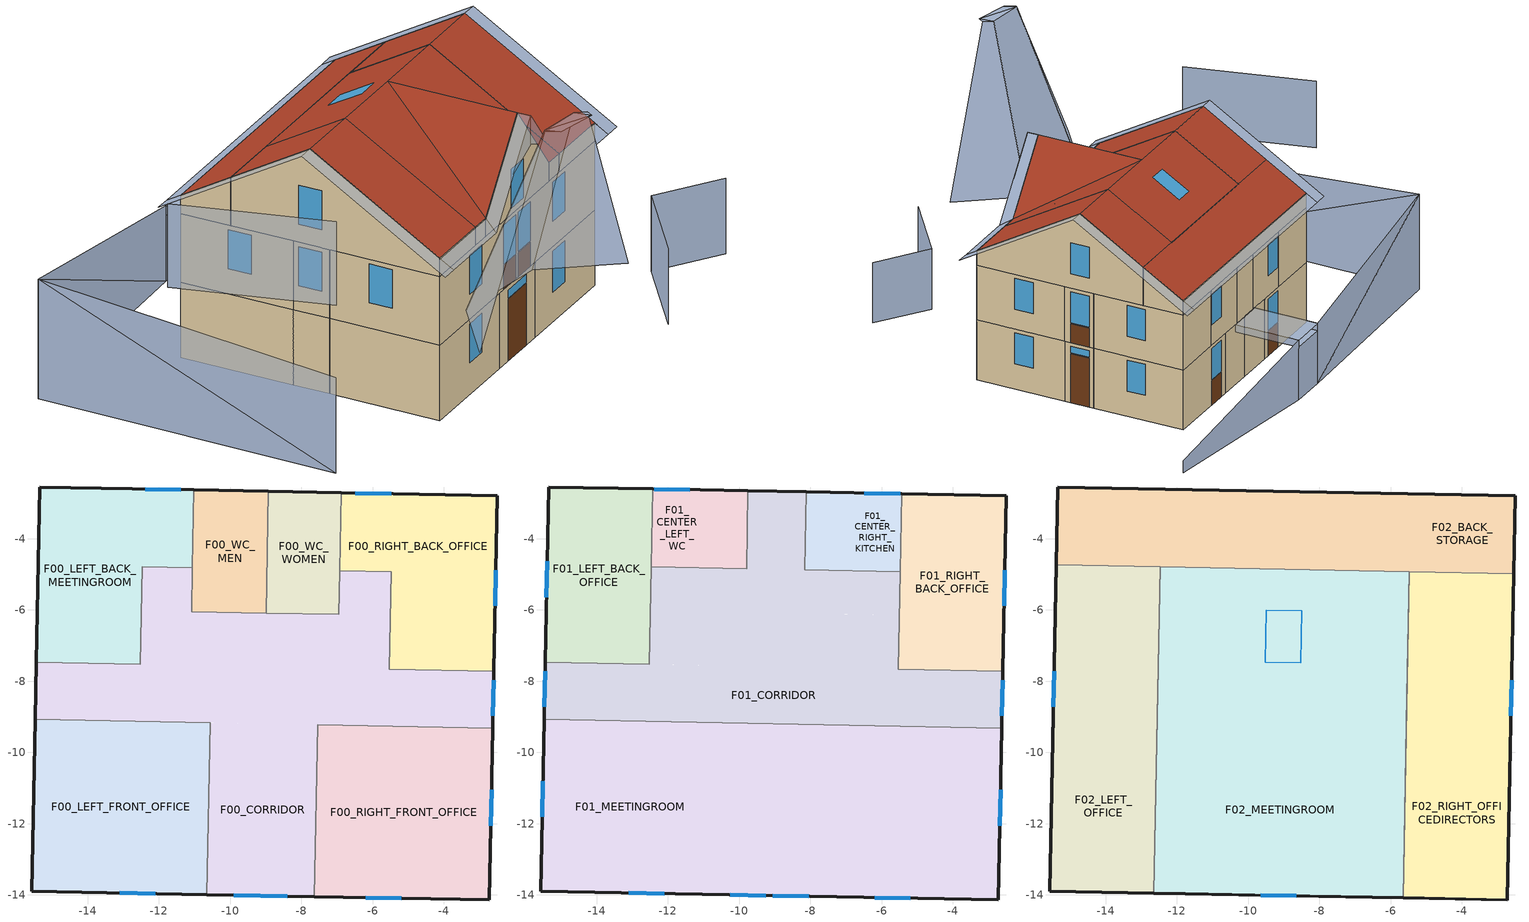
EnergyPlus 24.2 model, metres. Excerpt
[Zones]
F00_LEFT_FRONT_OFFICE
 floor ground (CONST_GROUND_FLOOR): -10.56,-9.16 -10.65,-13.99 -15.57,-13.9 -15.48,-9.07 z0
 wall outside (CONST_EXT_WALL): -15.48,-9.07 -15.57,-13.9 -10.65,-13.99 z0:3.29
 window (CONST_EXT_WINDOW): -13.11,-13.94 -12.11,-13.96 z1.39:3.09
F00_RIGHT_FRONT_OFFICE
 floor ground (CONST_GROUND_FLOOR): -2.63,-9.32 -2.72,-14.14 -7.63,-14.05 -7.54,-9.22 z0
 wall outside (CONST_EXT_WALL): -7.63,-14.05 -2.72,-14.14 -2.63,-9.32 z0:3.29
 window (CONST_EXT_WINDOW): -6.2,-14.08 -5.2,-14.1 z1.3:3.09; -2.68,-12.05 -2.66,-11.05 z1.39:3.09
F00_CORRIDOR
 floor ground (CONST_GROUND_FLOOR): -12.53,-7.53 -12.56,-9.13 -15.48,-9.07 -15.45,-7.47 z0; -11.06,-4.82 -11.14,-9.15 -12.56,-9.13 -12.47,-4.79 z0; -2.6,-7.72 -2.63,-9.32 -5.56,-9.26 -5.53,-7.66 z0; -7.54,-9.22 -7.63,-14.05 -10.65,-13.99 -10.56,-9.16 z0; -6.95,-6.13 -7.01,-9.23 -11.14,-9.15 -11.08,-6.05 z0; -5.47,-4.93 -5.56,-9.26 -7.01,-9.23 -6.93,-4.9 z0
 wall outside (CONST_EXT_WALL): -2.63,-9.32 -2.6,-7.72 / -10.65,-13.99 -7.63,-14.05 / -15.45,-7.47 -15.48,-9.07 z0:3.29
 wall to F00_RIGHT_BACK_OFFICE (CONST_INT_WALL): -2.6,-7.72 -5.53,-7.66 -5.47,-4.93 -6.93,-4.9 z0:3.29
 wall to F00_RIGHT_FRONT_OFFICE (CONST_INT_WALL): -7.63,-14.05 -7.54,-9.22 -2.63,-9.32 z0:3.29
 wall to F00_LEFT_FRONT_OFFICE (CONST_INT_WALL): -15.48,-9.07 -10.56,-9.16 -10.65,-13.99 z0:3.29
 wall to F00_LEFT_BACK_MEETINGROOM (CONST_INT_WALL): -11.06,-4.82 -12.47,-4.79 -12.53,-7.53 -15.45,-7.47 z0:3.29
 wall to F00_WC_MEN (CONST_INT_WALL): -8.99,-6.09 -11.08,-6.05 -11.06,-4.82 z0:3.29
 wall to F00_WC_WOMEN (CONST_INT_WALL): -6.93,-4.9 -6.95,-6.13 -8.99,-6.09 z0:3.29
 window (CONST_EXT_WINDOW): -9.9,-14.01 -8.4,-14.03 / -2.62,-8.97 -2.6,-7.97 z2.74:3.09
 door (CONST_DOOR): -9.9,-14.01 -8.4,-14.03 / -2.62,-8.97 -2.6,-7.97 z0:2.69
F00_RIGHT_BACK_OFFICE
 floor ground (CONST_GROUND_FLOOR): -2.5,-2.8 -2.6,-7.72 -5.53,-7.66 -5.47,-4.93 -6.93,-4.9 -6.89,-2.71 z0
 wall outside (CONST_EXT_WALL): -2.6,-7.72 -2.5,-2.8 -6.89,-2.71 z0:3.29
 window (CONST_EXT_WINDOW): -2.56,-5.89 -2.54,-4.89 / -5.48,-2.74 -6.48,-2.72 z1.39:3.09
 door (CONST_DOOR): -5.48,-2.74 -6.48,-2.72 z0:1.34
F00_LEFT_BACK_MEETINGROOM
 floor ground (CONST_GROUND_FLOOR): -11.02,-2.63 -11.06,-4.82 -12.47,-4.79 -12.53,-7.53 -15.45,-7.47 -15.35,-2.55 z0
 wall outside (CONST_EXT_WALL): -11.02,-2.63 -15.35,-2.55 -15.45,-7.47 z0:3.29
 window (CONST_EXT_WINDOW): -11.38,-2.63 -12.38,-2.61 z1.39:3.09
 door (CONST_DOOR): -11.38,-2.63 -12.38,-2.61 z0:1.34
F00_WC_WOMEN
 floor ground (CONST_GROUND_FLOOR): -6.89,-2.71 -6.95,-6.13 -8.99,-6.09 -8.93,-2.67 z0
 wall outside (CONST_EXT_WALL): -6.89,-2.71 -8.93,-2.67 z0:3.29
 wall to F00_WC_MEN (CONST_INT_WALL): -8.93,-2.67 -8.99,-6.09 z0:3.29
 wall to F00_RIGHT_BACK_OFFICE (CONST_INT_WALL): -6.93,-4.9 -6.89,-2.71 z0:3.29
F00_WC_MEN
 floor ground (CONST_GROUND_FLOOR): -8.93,-2.67 -8.99,-6.09 -11.08,-6.05 -11.02,-2.63 z0
 wall outside (CONST_EXT_WALL): -8.93,-2.67 -11.02,-2.63 z0:3.29
 wall to F00_LEFT_BACK_MEETINGROOM (CONST_INT_WALL): -11.02,-2.63 -11.06,-4.82 z0:3.29
F01_CORRIDOR
 floor to F00_CORRIDOR (CONST_INT_SLAB): -11.06,-4.82 -11.08,-6.05 -12.5,-6.02 -12.47,-4.79 z3.29; -5.5,-6.16 -5.53,-7.66 -12.53,-7.53 -12.5,-6.02 z3.29; -5.47,-4.93 -5.5,-6.16 -6.95,-6.13 -6.93,-4.9 z3.29; -2.6,-7.72 -2.63,-9.32 -15.48,-9.07 -15.45,-7.47 z3.29
 floor to F00_WC_WOMEN (CONST_INT_SLAB): -8.11,-2.69 -8.15,-4.87 -6.93,-4.9 -6.95,-6.13 -8.99,-6.09 -8.93,-2.67 z3.29
 floor to F00_WC_MEN (CONST_INT_SLAB): -8.93,-2.67 -8.99,-6.09 -11.08,-6.05 -11.06,-4.82 -9.79,-4.84 -9.75,-2.66 z3.29
 wall outside (CONST_EXT_WALL): -15.45,-7.47 -15.48,-9.07 / -8.11,-2.69 -9.75,-2.66 / -2.63,-9.32 -2.6,-7.72 z3.29:6.29
 wall to F01_MEETINGROOM (CONST_INT_WALL): -15.48,-9.07 -2.63,-9.32 z3.29:6.29
 wall to F01_LEFT_BACK_OFFICE (CONST_INT_WALL): -12.47,-4.79 -12.53,-7.53 -15.45,-7.47 z3.29:6.29
 wall to F01_CENTER_LEFT_WC (CONST_INT_WALL): -9.75,-2.66 -9.79,-4.84 -12.47,-4.79 z3.29:6.29
 wall to F01_CENTER_RIGHT_KITCHEN (CONST_INT_WALL): -5.47,-4.93 -8.15,-4.87 -8.11,-2.69 z3.29:6.29
 wall to F01_RIGHT_BACK_OFFICE (CONST_INT_WALL): -2.6,-7.72 -5.53,-7.66 -5.47,-4.93 z3.29:6.29
 window (CONST_EXT_WINDOW): -15.45,-7.72 -15.47,-8.72 / -2.62,-8.97 -2.6,-7.97 z4.39:6.09
 door (CONST_DOOR): -2.62,-8.97 -2.6,-7.97 z3.29:4.34
F01_RIGHT_BACK_OFFICE
 floor to F00_RIGHT_BACK_OFFICE (CONST_INT_SLAB): -2.5,-2.8 -2.6,-7.72 -5.53,-7.66 -5.43,-2.74 z3.29
 wall outside (CONST_EXT_WALL): -2.6,-7.72 -2.5,-2.8 -5.43,-2.74 z3.29:6.29
 window (CONST_EXT_WINDOW): -2.56,-5.89 -2.54,-4.89 z4.39:6.09
F01_LEFT_BACK_OFFICE
 floor to F00_LEFT_BACK_MEETINGROOM (CONST_INT_SLAB): -12.43,-2.6 -12.53,-7.53 -15.45,-7.47 -15.35,-2.55 z3.29
 wall outside (CONST_EXT_WALL): -12.43,-2.6 -15.35,-2.55 -15.45,-7.47 z3.29:6.29
 window (CONST_EXT_WINDOW): -15.39,-4.64 -15.41,-5.64 z4.39:6.09
F01_CENTER_RIGHT_KITCHEN
 floor to F00_RIGHT_BACK_OFFICE (CONST_INT_SLAB): -5.43,-2.74 -5.47,-4.93 -6.93,-4.9 -6.89,-2.71 z3.29
 floor to F00_WC_WOMEN (CONST_INT_SLAB): -6.89,-2.71 -6.93,-4.9 -8.15,-4.87 -8.11,-2.69 z3.29
 wall outside (CONST_EXT_WALL): -5.43,-2.74 -8.11,-2.69 z3.29:6.29
 wall to F01_RIGHT_BACK_OFFICE (CONST_INT_WALL): -5.47,-4.93 -5.43,-2.74 z3.29:6.29
 window (CONST_EXT_WINDOW): -5.48,-2.74 -6.48,-2.72 z4.39:6.09
F01_CENTER_LEFT_WC
 floor to F00_LEFT_BACK_MEETINGROOM (CONST_INT_SLAB): -11.02,-2.63 -11.06,-4.82 -12.47,-4.79 -12.43,-2.6 z3.29
 floor to F00_WC_MEN (CONST_INT_SLAB): -9.75,-2.66 -9.79,-4.84 -11.06,-4.82 -11.02,-2.63 z3.29
 wall outside (CONST_EXT_WALL): -9.75,-2.66 -12.43,-2.6 z3.29:6.29
 wall to F01_LEFT_BACK_OFFICE (CONST_INT_WALL): -12.43,-2.6 -12.47,-4.79 z3.29:6.29
 window (CONST_EXT_WINDOW): -11.38,-2.63 -12.38,-2.61 z4.39:6.09
F01_MEETINGROOM
 floor to F00_RIGHT_FRONT_OFFICE (CONST_INT_SLAB): -2.63,-9.32 -2.72,-14.14 -7.63,-14.05 -7.54,-9.22 z3.29
 floor to F00_LEFT_FRONT_OFFICE (CONST_INT_SLAB): -10.56,-9.16 -10.65,-13.99 -15.57,-13.9 -15.48,-9.07 z3.29
 floor to F00_CORRIDOR (CONST_INT_SLAB): -7.54,-9.22 -7.63,-14.05 -10.65,-13.99 -10.56,-9.16 z3.29
 wall outside (CONST_EXT_WALL): -15.48,-9.07 -15.57,-13.9 -2.72,-14.14 -2.63,-9.32 z3.29:6.29
 window (CONST_EXT_WINDOW): -13.11,-13.94 -12.11,-13.96 z4.38:6.08; -6.2,-14.08 -5.2,-14.1 / -15.51,-10.81 -15.53,-11.81 / -2.68,-12.05 -2.66,-11.05 z4.39:6.09; -10.25,-14 -9.25,-14.02 / -9.05,-14.02 -8.05,-14.04 z4.38:6.09
 door (CONST_DOOR): -9.05,-14.02 -8.05,-14.04 / -10.25,-14 -9.25,-14.02 z3.29:4.33
F02_RIGHT_OFFICEDIRECTORS
 floor to F01_RIGHT_BACK_OFFICE (CONST_INT_SLAB): -2.54,-4.98 -2.6,-7.72 -5.53,-7.66 -5.47,-4.93 z6.29
 floor to F01_MEETINGROOM (CONST_INT_SLAB): -2.63,-9.32 -2.72,-14.14 -5.65,-14.09 -5.56,-9.26 z6.29
 floor to F01_CORRIDOR (CONST_INT_SLAB): -2.6,-7.72 -2.63,-9.32 -5.56,-9.26 -5.53,-7.66 z6.29
 wall outside (CONST_EXT_WALL): -5.65,-14.09 -2.72,-14.14 z6.29:7.09; -2.72,-14.14,7.09 -2.72,-14.14,6.29 -2.54,-4.98,6.29 -2.54,-4.98,8.4 -2.61,-8.47,10.49
 wall to F02_BACK_STORAGE (CONST_INT_WALL): -5.47,-4.93 -2.54,-4.98 z6.29:8.4
 wall to F02_MEETINGROOM (CONST_INT_WALL): -5.47,-4.93,8.4 -5.47,-4.93,6.29 -5.65,-14.09,6.29 -5.65,-14.09,7.09 -5.54,-8.41,10.49
 window (CONST_EXT_WINDOW): -2.62,-8.97 -2.6,-7.97 z7.09:8.79
 roof outside (CONST_ROOF): -5.54,-8.41,10.49 -5.65,-14.09,7.09 -2.72,-14.14,7.09 -2.61,-8.47,10.49; -2.61,-8.47,10.49 -2.54,-4.98,8.4 -5.47,-4.93,8.4 -5.54,-8.41,10.49
F02_MEETINGROOM
 floor to F01_MEETINGROOM (CONST_INT_SLAB): -5.56,-9.26 -5.65,-14.09 -12.65,-13.95 -12.56,-9.13 z6.29
 floor to F01_CORRIDOR (CONST_INT_SLAB): -5.47,-4.93 -5.56,-9.26 -12.56,-9.13 -12.47,-4.79 z6.29
 wall outside (CONST_EXT_WALL): -6.52,-14.07 -5.65,-14.09 / -12.65,-13.95 -11.77,-13.97 z6.29:7.09; -9.15,-14.02,10.49 -11.77,-13.97,7.09 -11.77,-13.97,6.29 -6.52,-14.07,6.29 -6.52,-14.07,7.09
 wall to F02_BACK_STORAGE (CONST_INT_WALL): -5.47,-4.93 -12.47,-4.79 z6.29:8.4
 window (CONST_EXT_WINDOW): -9.65,-14.01 -8.65,-14.03 z6.54:8.24
 roof outside (CONST_ROOF): -5.54,-8.41,10.49 -5.47,-4.93,8.4 -12.47,-4.79,8.4 -12.54,-8.28,10.49; -12.54,-8.28,10.49 -12.65,-13.95,7.09 -11.77,-13.97,7.09 -9.04,-8.35,10.49; -9.04,-8.35,10.49 -6.52,-14.07,7.09 -5.65,-14.09,7.09 -5.54,-8.41,10.49; -9.15,-14.02,10.49 -6.52,-14.07,7.09 -9.04,-8.35,10.49; -9.04,-8.35,10.49 -11.77,-13.97,7.09 -9.15,-14.02,10.49
 skylight (CONST_EXT_WINDOW): -8.52,-7.48,9.97 -8.49,-6.02,9.09 -9.49,-6,9.09 -9.52,-7.46,9.97
F02_LEFT_OFFICE
 floor to F01_MEETINGROOM (CONST_INT_SLAB): -12.56,-9.13 -12.65,-13.95 -15.57,-13.9 -15.48,-9.07 z6.29
 floor to F01_LEFT_BACK_OFFICE (CONST_INT_SLAB): -12.47,-4.79 -12.53,-7.53 -15.45,-7.47 -15.39,-4.73 z6.29
 floor to F01_CORRIDOR (CONST_INT_SLAB): -12.53,-7.53 -12.56,-9.13 -15.48,-9.07 -15.45,-7.47 z6.29
 wall outside (CONST_EXT_WALL): -15.57,-13.9 -12.65,-13.95 z6.29:7.09; -15.39,-4.73,8.4 -15.39,-4.73,6.29 -15.57,-13.9,6.29 -15.57,-13.9,7.09 -15.46,-8.22,10.49
 wall to F02_BACK_STORAGE (CONST_INT_WALL): -15.39,-4.73 -12.47,-4.79 z6.29:8.4
 wall to F02_MEETINGROOM (CONST_INT_WALL): -12.65,-13.95,7.09 -12.65,-13.95,6.29 -12.47,-4.79,6.29 -12.47,-4.79,8.4 -12.54,-8.28,10.49
 window (CONST_EXT_WINDOW): -15.45,-7.72 -15.47,-8.72 z7.09:8.79
 roof outside (CONST_ROOF): -12.54,-8.28,10.49 -12.47,-4.79,8.4 -15.39,-4.73,8.4 -15.46,-8.22,10.49; -15.46,-8.22,10.49 -15.57,-13.9,7.09 -12.65,-13.95,7.09 -12.54,-8.28,10.49
F02_BACK_STORAGE
 floor to F01_CENTER_LEFT_WC (CONST_INT_SLAB): -9.75,-2.66 -9.79,-4.84 -12.47,-4.79 -12.43,-2.6 z6.29
 floor to F01_RIGHT_BACK_OFFICE (CONST_INT_SLAB): -2.5,-2.8 -2.54,-4.98 -5.47,-4.93 -5.43,-2.74 z6.29
 floor to F01_LEFT_BACK_OFFICE (CONST_INT_SLAB): -12.43,-2.6 -12.47,-4.79 -15.39,-4.73 -15.35,-2.55 z6.29
 floor to F01_CORRIDOR (CONST_INT_SLAB): -8.11,-2.69 -8.15,-4.87 -9.79,-4.84 -9.75,-2.66 z6.29
 floor to F01_CENTER_RIGHT_KITCHEN (CONST_INT_SLAB): -5.43,-2.74 -5.47,-4.93 -8.15,-4.87 -8.11,-2.69 z6.29
 wall outside (CONST_EXT_WALL): -2.5,-2.8 -15.35,-2.55 z6.29:7.09; -15.35,-2.55,7.09 -15.35,-2.55,6.29 -15.39,-4.73,6.29 -15.39,-4.73,8.4; -2.54,-4.98,8.4 -2.54,-4.98,6.29 -2.5,-2.8,6.29 -2.5,-2.8,7.09
 roof outside (CONST_ROOF): -2.54,-4.98,8.4 -2.5,-2.8,7.09 -15.35,-2.55,7.09 -15.39,-4.73,8.4
shading: -7.93,-2.69 -7.86,0.81 / -9.86,0.85 -9.93,-2.65 z2.89:3.29; -9.86,0.85 -7.86,0.81 z0:2.89; -1.96,-19.45 -4.55,-17.52 / -4.55,-17.52 -8.24,-20.1 z2.25:5.55; -19.61,-11.43 -21.16,-4.92 z6.33:9.97; -6.49,-8.4,10.49 -6.55,-11.83,8.43 -3.55,-11.88,8.43 -3.49,-8.45,10.49; -7.86,0.81 -7.93,-2.69 -9.93,-2.65 -9.86,0.85 z2.89; -9.86,0.85 -9.93,-2.65 -7.93,-2.69 -7.86,0.81 z3.29; -20.92,0.82,5.22 -20.92,0.82,0 -9.86,0.85,0; -20.92,0.82,5.22 -9.86,0.85,0 -9.86,0.85,3.29; -7.86,0.81,3.29 -7.86,0.81,0 1.55,-0.75,0 1.55,-0.75,0.66; -21.3,-12.27,0 -20.92,0.82,0 -20.92,0.82,5.22; -21.3,-12.27,4.15 -21.3,-12.27,0 -20.92,0.82,5.22; -15.41,-18.37 -15.17,-18.94 -15.37,-18.34 z13.61; -13.22,-19.11,13.61 -9.68,-19.11,5.36 -11.84,-16.02,5.36 -13.53,-18.66,13.61; -15.37,-18.34,13.61 -16.05,-15.28,5.36 -18.97,-17.32,5.36 -15.41,-18.37,13.61; -13.53,-18.66,13.61 -11.84,-16.02,5.36 -16.05,-15.28,5.36 -15.37,-18.34,13.61; -6.52,-14.07,7.09 -6.25,-14.68,6.73 -2.73,-14.74,6.73 -2.72,-14.14,7.09; -9.16,-14.62,10.49 -6.25,-14.68,6.73 -6.52,-14.07,7.09 -9.14,-14.02,10.49; -9.14,-14.02,10.49 -11.77,-13.97,7.09 -12.06,-14.56,6.73 -9.16,-14.62,10.49; -15.57,-13.9,7.09 -15.58,-14.5,6.73 -12.06,-14.56,6.73 -11.77,-13.97,7.09; -16.16,-8.21,10.49 -16.28,-14.48,6.73 -15.58,-14.5,6.73 -15.46,-8.22,10.49; -2.5,-2.8,7.09 -2.49,-2.2,6.73 -15.34,-1.95,6.73 -15.35,-2.55,7.09; -15.46,-8.22,10.49 -15.34,-1.95,6.73 -16.04,-1.94,6.73 -16.16,-8.21,10.49; -1.91,-8.48,10.49 -1.79,-2.21,6.73 -2.49,-2.2,6.73 -2.61,-8.47,10.49; -2.61,-8.47,10.49 -2.73,-14.74,6.73 -2.03,-14.76,6.73 -1.91,-8.48,10.49; -15.37,-18.34 -13.42,-19.4 -13.53,-18.66 z13.61; -13.53,-18.66 -13.42,-19.4 -13.22,-19.11 z13.61; -15.37,-18.34 -15.17,-18.94 -13.42,-19.4 z13.61; -9.16,-14.62,10.49 -10.61,-14.59,8.61 -9.16,-14.62,9.25; -9.16,-14.62,10.49 -9.16,-14.62,9.25 -7.71,-14.65,8.61
[Building]
CCA: North Axis {deg}=35; Terrain=City; Loads Convergence Tolerance Value {W}=0.04; Temperature Convergence Tolerance Value {deltaC}=0.4; Solar Distribution=FullExterior; Maximum Number of Warmup Days=25; Minimum Number of Warmup Days=6
[Site:Location]
Coimbra: Latitude {deg}=40.1575; Longitude {deg}=-8.4686; Time Zone {hr}=0; Elevation {m}=171.8
[SizingPeriod:DesignDay] Day of Month=21; Dry-Bulb Temperature Range Modifier Type=DefaultMultipliers; Humidity Condition Type=WetBulb; Barometric Pressure {Pa}=99278; Rain Indicator=No; Snow Indicator=No; Daylight Saving Time Indicator=No
Name | Month | Day Type | Maximum Dry-Bulb Temperature {C} | Daily Dry-Bulb Temperature Range {deltaC} | Wetbulb or DewPoint at Maximum Dry-Bulb {C} | Wind Speed {m/s} | Wind Direction {deg} | Solar Model Indicator | Sky Clearness | Daily Wet-Bulb Temperature Range {deltaC} | ASHRAE Clear Sky Optical Depth for Beam Irradiance (taub) | ASHRAE Clear Sky Optical Depth for Diffuse Irradiance (taud)
Coimbra.AP Ann Htg 99.6% Condns DB | 1 | WinterDesignDay | 2.5 | 0 | 2.5 | 1.8 | 70 | ASHRAEClearSky | 0
Coimbra.AP Ann Clg .4% Condns DB=>MWB | 8 | SummerDesignDay | 33.8 | 16.3 | 20.4 | 3.2 | 320 | ASHRAETau2017 |  | 6.3 | 0.384 | 2.379
[SizingPeriod:WeatherFileDays]
SizingPeriod: Begin Month=1; Begin Day of Month=1; End Month=12; End Day of Month=31; Day of Week for Start Day=Sunday; Use Weather File Daylight Saving Period=Yes; Use Weather File Rain and Snow Indicators=Yes
[Site:GroundTemperature:BuildingSurface]
15, 15, 15, 16, 17, 17, 18, 18, 18, 17, 16, 15
[Site:WaterMainsTemperature]
Calculation Method=Correlation; Annual Average Outdoor Air Temperature {C}=15; Maximum Difference In Monthly Average Outdoor Air Temperatures {deltaC}=10
[Material] Thermal Absorptance=0.9
Name | Roughness | Thickness {m} | Conductivity {W/m-K} | Density {kg/m3} | Specific Heat {J/kg-K} | Solar Absorptance | Visible Absorptance
stucco | MediumSmooth | 0.025 | 0.57 | 1300 | 840 | 0.2 | 0.2
air_gap_30mm | VerySmooth | 0.03 | 0.166 | 1.29 | 1000 | 0.7 | 0.7
ceramic_roof_tile | MediumRough | 0.03 | 0.41 | 1100 | 950 | 0.7 | 0.7
lightweight_concrete | Rough | 0.2 | 0.85 | 1500 | 880 | 0.65 | 0.65
base_plaster | Rough | 0.02 | 1.3 | 1900 | 880 | 0.3 | 0.2
wood_rods | MediumRough | 0.04 | 0.23 | 750 | 1758 | 0.7 | 0.7
wood_pilar | MediumRough | 0.2 | 0.23 | 750 | 1758 | 0.7 | 0.7
stone | VeryRough | 0.7 | 2.3 | 2400 | 810 | 0.7 | 0.7
wood_board | MediumRough | 0.03 | 0.23 | 750 | 1758 | 0.7 | 0.7
inside_wood | MediumRough | 0.05 | 0.13 | 350 | 1758 | 0.7 | 0.7
wood_door | MediumRough | 0.05 | 0.23 | 750 | 1758 | 0.7 | 0.7
[Material:AirGap]
ceiling_air_space_resistance: Thermal Resistance {m2-K/W}=0.18
[WindowMaterial:SimpleGlazingSystem]
single_pane_window: U-Factor {W/m2-K}=5.1; Solar Heat Gain Coefficient=0.85
[WindowMaterial:Blind]
WOOD_SHUTER: Slat Orientation=HORIZONTAL; Slat Width {m}=0.05; Slat Separation {m}=0.05; Slat Thickness {m}=0.04; Slat Angle {deg}=0; Slat Conductivity {W/m-K}=0.23; Slat Beam Solar Transmittance=0; Front Side Slat Beam Solar Reflectance=0.8; Back Side Slat Beam Solar Reflectance=0.8; Slat Diffuse Solar Transmittance=0; Front Side Slat Diffuse Solar Reflectance=0.8; Back Side Slat Diffuse Solar Reflectance=0.8; Slat Beam Visible Transmittance=0; Front Side Slat Beam Visible Reflectance=0.7; Back Side Slat Beam Visible Reflectance=0.7; Slat Diffuse Visible Transmittance=0; Front Side Slat Diffuse Visible Reflectance=0.7; Back Side Slat Diffuse Visible Reflectance=0.7; Slat Infrared Hemispherical Transmittance=0; Front Side Slat Infrared Hemispherical Emissivity=0.9; Back Side Slat Infrared Hemispherical Emissivity=0.9; Blind to Glass Distance {m}=0.05; Blind Top Opening Multiplier=0; Blind Bottom Opening Multiplier=0; Blind Left Side Opening Multiplier=0; Blind Right Side Opening Multiplier=0
[Construction]
CONST_EXT_WALL: base_plaster, stone, base_plaster
CONST_INT_WALL: stucco, wood_rods, inside_wood, wood_rods, stucco
CONST_INT_SLAB: wood_board, air_gap_30mm, wood_pilar, stucco
CONST_EXT_WINDOW: single_pane_window
CONST_ROOF: ceramic_roof_tile, ceiling_air_space_resistance, wood_rods, wood_board
CONST_GROUND_FLOOR: lightweight_concrete, wood_board
CONST_DOOR: wood_door
[Zone] Multiplier=1
Name | Volume {m3}
F01_CORRIDOR; F01_RIGHT_BACK_OFFICE; F01_LEFT_BACK_OFFICE; F01_CENTER_RIGHT_KITCHEN; F01_CENTER_LEFT_WC; F01_MEETINGROOM; F00_LEFT_FRONT_OFFICE; F00_RIGHT_FRONT_OFFICE; F00_CORRIDOR; F00_RIGHT_BACK_OFFICE; F00_LEFT_BACK_MEETINGROOM; F00_WC_WOMEN; F00_WC_MEN; F02_RIGHT_OFFICEDIRECTORS; F02_MEETINGROOM; F02_LEFT_OFFICE
F02_BACK_STORAGE | 40.9
[WindowShadingControl] Shading Type=InteriorBlind; Shading Control Type=OnIfScheduleAllows; Schedule=SCH_WINDOW_SHUTTERS; Shading Control Is Scheduled=Yes; Glare Control Is Active=No; Shading Device Material=WOOD_SHUTER; Type of Slat Angle Control for Blinds=FixedSlatAngle; Multiple Surface Control Type=Sequential
SHUTTER_CONTROL_F00_RIGHT_FRONT_OFFICE: Zone=F00_RIGHT_FRONT_OFFICE; Fenestration Surface 1=78C063; Fenestration Surface 2=81E547
SHUTTER_CONTROL_F00_LEFT_FRONT_OFFICE: Zone=F00_LEFT_FRONT_OFFICE; Fenestration Surface 1=738ADC
SHUTTER_CONTROL_F00_LEFT_BACK_OFFICE: Zone=F00_LEFT_BACK_MEETINGROOM; Fenestration Surface 1=D66F23
SHUTTER_CONTROL_F00_RIGHT_BACK_OFFICE: Zone=F00_RIGHT_BACK_OFFICE; Fenestration Surface 1=AAF06E; Fenestration Surface 2=A0B8B7
SHUTTER_CONTROL_F01_LEFT_BACK_OFFICE: Zone=F01_LEFT_BACK_OFFICE; Fenestration Surface 1=9592AA
SHUTTER_CONTROL_F01_CENTER_LEFT_BACK_OFFICE: Zone=F01_CENTER_LEFT_WC; Fenestration Surface 1=8E3888
SHUTTER_CONTROL_F01_CENTER_RIGHT_BACK_OFFICE: Zone=F01_CENTER_RIGHT_KITCHEN; Fenestration Surface 1=6E10B8
SHUTTER_CONTROL_F01_RIGHT_BACK_OFFICE: Zone=F01_RIGHT_BACK_OFFICE; Fenestration Surface 1=675FF3
SHUTTER_CONTROL_F01_CORRIDOR: Zone=F01_CORRIDOR; Fenestration Surface 1=841874; Fenestration Surface 2=F584AC
SHUTTER_CONTROL_F01_MEETINGROOM: Zone=F01_MEETINGROOM; Fenestration Surface 1=1C973A; Fenestration Surface 2=C44136; Fenestration Surface 3=278655; Fenestration Surface 4=9F4A63; Fenestration Surface 5=297584; Fenestration Surface 6=F74E5F
SHUTTER_CONTROL_F02_RIGHT_STORAGE: Zone=F02_RIGHT_OFFICEDIRECTORS; Fenestration Surface 1=42F136
SHUTTER_CONTROL_F02_LEFT_STORAGE: Zone=F02_LEFT_OFFICE; Fenestration Surface 1=465243
SHUTTER_CONTROL_F02_MEETINGROOM: Zone=F02_MEETINGROOM; Fenestration Surface 1=C2A520
[People] Number of People Calculation Method=People; Fraction Radiant=0.3; Sensible Heat Fraction=autocalculate; Activity Level Schedule=SCH_OFFICE_PEOPLE_ACTIVITY; Carbon Dioxide Generation Rate {m3/s-W}=3.82e-08; Enable ASHRAE 55 Comfort Warnings=No; Mean Radiant Temperature Calculation Type=EnclosureAveraged; Cold Stress Temperature Threshold {C}=15.56; Heat Stress Temperature Threshold {C}=30
Name | Zone or ZoneList or Space or SpaceList | Number of People Schedule | Number of People
PEOPLE_F00_RIGHT_BACK_OFFICE | F00_RIGHT_BACK_OFFICE | SCH_OFFICE_PEOPLE_LIGHTS | 2
PEOPLE_F00_LEFT_FRONT_OFFICE | F00_LEFT_FRONT_OFFICE | SCH_OFFICE_PEOPLE_LIGHTS | 4
PEOPLE_F00_RIGHT_FRONT_OFFICE | F00_RIGHT_FRONT_OFFICE | SCH_OFFICE_PEOPLE_LIGHTS | 4
PEOPLE_F01_LEFT_BACK_OFFICE | F01_LEFT_BACK_OFFICE | SCH_OFFICE_PEOPLE_LIGHTS | 1
PEOPLE_F01_RIGHT_BACK_OFFICE | F01_RIGHT_BACK_OFFICE | SCH_OFFICE_PEOPLE_LIGHTS | 1
PEOPLE_F00_LEFT_BACK_MEETINGROOM | F00_LEFT_BACK_MEETINGROOM | SCH_OFFICE_PEOPLE_LIGHTS | 1
PEOPLE_F01_MEETINGROOM | F01_MEETINGROOM | SCH_F01MEETINGROOM_PEOPLE | 20
PEOPLE_F02_MEETINGROOM | F02_MEETINGROOM | SCH_MEETINGROOM_HVAC_PEOPLE_LIGHTS_EQUIPMENT | 6
[Lights] Design Level Calculation Method=Watts/Area; Watts per Floor Area {W/m2}=4; Fraction Replaceable=1; Return Air Fraction Calculated from Plenum Temperature=No
Name | Zone or ZoneList or Space or SpaceList | Schedule
LIGHTS_F00_RIGHT_BACK_OFFICE | F00_RIGHT_BACK_OFFICE | SCH_OFFICE_PEOPLE_LIGHTS
LIGHTS_F00_LEFT_FRONT_OFFICE | F00_LEFT_FRONT_OFFICE | SCH_OFFICE_PEOPLE_LIGHTS
LIGHTS_F00_RIGHT_FRONT_OFFICE | F00_RIGHT_FRONT_OFFICE | SCH_OFFICE_PEOPLE_LIGHTS
LIGHTS_F01_LEFT_BACK_OFFICE | F01_LEFT_BACK_OFFICE | SCH_OFFICE_PEOPLE_LIGHTS
LIGHTS_F01_RIGHT_BACK_OFFICE | F01_RIGHT_BACK_OFFICE | SCH_OFFICE_PEOPLE_LIGHTS
LIGHTS_F00_LEFT_BACK_MEETINGROOM | F00_LEFT_BACK_MEETINGROOM | SCH_OFFICE_PEOPLE_LIGHTS
LIGHTS_F01_MEETINGROOM | F01_MEETINGROOM | SCH_F01MEETINGROOM_PEOPLE
LIGHTS_F02_MEETINGROOM | F02_MEETINGROOM | SCH_MEETINGROOM_HVAC_PEOPLE_LIGHTS_EQUIPMENT
[ElectricEquipment] Design Level Calculation Method=Watts/Person; Fraction Radiant=0.5
Name | Zone or ZoneList or Space or SpaceList | Schedule | Watts per Person {W/person}
EQUIP_F00_RIGHT_BACK_OFFICE | F00_RIGHT_BACK_OFFICE | SCH_OFFICE_AND_HVAC_AND_EQUIPMENT | 220
EQUIP_F00_LEFT_FRONT_OFFICE | F00_LEFT_FRONT_OFFICE | SCH_OFFICE_AND_HVAC_AND_EQUIPMENT | 220
EQUIP_F00_RIGHT_FRONT_OFFICE | F00_RIGHT_FRONT_OFFICE | SCH_OFFICE_AND_HVAC_AND_EQUIPMENT | 220
EQUIP_F01_LEFT_BACK_OFFICE | F01_LEFT_BACK_OFFICE | SCH_OFFICE_AND_HVAC_AND_EQUIPMENT | 220
EQUIP_F01_RIGHT_BACK_OFFICE | F01_RIGHT_BACK_OFFICE | SCH_OFFICE_AND_HVAC_AND_EQUIPMENT | 220
EQUIP_F00_LEFT_BACK_MEETINGROOM | F00_LEFT_BACK_MEETINGROOM | SCH_OFFICE_AND_HVAC_AND_EQUIPMENT | 220
EQUIP_F01_MEETINGROOM | F01_MEETINGROOM | SCH_F01MEETINGROOM_PEOPLE | 30
EQUIP_F02_MEETINGROOM | F02_MEETINGROOM | SCH_MEETINGROOM_HVAC_PEOPLE_LIGHTS_EQUIPMENT | 30
[DesignSpecification:OutdoorAir] Outdoor Air Method=Flow/Zone; Outdoor Air Flow per Person {m3/s-person}=0; Outdoor Air Flow per Zone Floor Area {m3/s-m2}=0; Outdoor Air Flow per Zone {m3/s}=0
SZ DSOA F00_RIGHT_FRONT_OFFICE; SZ DSOA F00_LEFT_FRONT_OFFICE; SZ DSOA F00_LEFT_BACK_MEETINGROOM; SZ DSOA F00_RIGHT_BACK_OFFICE; SZ DSOA F01_LEFT_BACK_OFFICE; SZ DSOA F01_RIGHT_BACK_OFFICE; SZ DSOA F01_MEETINGROOM; SZ DSOA F02_MEETINGROOM; SZ DSOA F02_LEFT_OFFICE; SZ DSOA F02_RIGHT_OFFICEDIRECTORS
[DesignSpecification:ZoneAirDistribution] Zone Air Distribution Effectiveness in Cooling Mode=1; Zone Air Distribution Effectiveness in Heating Mode=1
SZ DSZAD F00_RIGHT_FRONT_OFFICE; SZ DSZAD F00_LEFT_FRONT_OFFICE; SZ DSZAD F00_LEFT_BACK_MEETINGROOM; SZ DSZAD F00_RIGHT_BACK_OFFICE; SZ DSZAD F01_LEFT_BACK_OFFICE; SZ DSZAD F01_RIGHT_BACK_OFFICE; SZ DSZAD F01_MEETINGROOM; SZ DSZAD F02_MEETINGROOM; SZ DSZAD F02_LEFT_OFFICE; SZ DSZAD F02_RIGHT_OFFICEDIRECTORS
[Sizing:Zone] Zone Cooling Design Supply Air Temperature Input Method=SupplyAirTemperature; Zone Cooling Design Supply Air Temperature {C}=14; Zone Cooling Design Supply Air Temperature Difference {deltaC}=11.11; Zone Heating Design Supply Air Temperature Input Method=SupplyAirTemperature; Zone Heating Design Supply Air Temperature {C}=50; Zone Heating Design Supply Air Temperature Difference {deltaC}=30; Zone Cooling Design Supply Air Humidity Ratio {kgWater/kgDryAir}=0.008; Zone Heating Design Supply Air Humidity Ratio {kgWater/kgDryAir}=0.008; Cooling Design Air Flow Method=DesignDay; Cooling Minimum Air Flow Fraction=0; Heating Design Air Flow Method=DesignDay; Heating Maximum Air Flow Fraction=0
Name | Design Specification Outdoor Air Object | Cooling Design Air Flow Rate {m3/s} | Heating Design Air Flow Rate {m3/s} | Design Specification Zone Air Distribution Object
F00_RIGHT_FRONT_OFFICE | SZ DSOA F00_RIGHT_FRONT_OFFICE | 0.08 | 0.08 | SZ DSZAD F00_RIGHT_FRONT_OFFICE
F00_LEFT_FRONT_OFFICE | SZ DSOA F00_LEFT_FRONT_OFFICE | 0.08 | 0.08 | SZ DSZAD F00_LEFT_FRONT_OFFICE
F00_LEFT_BACK_MEETINGROOM | SZ DSOA F00_LEFT_BACK_MEETINGROOM | 0.08 | 0.08 | SZ DSZAD F00_LEFT_BACK_MEETINGROOM
F00_RIGHT_BACK_OFFICE | SZ DSOA F00_RIGHT_BACK_OFFICE | 0.08 | 0.08 | SZ DSZAD F00_RIGHT_BACK_OFFICE
F01_LEFT_BACK_OFFICE | SZ DSOA F01_LEFT_BACK_OFFICE | 0.08 | 0.08 | SZ DSZAD F01_LEFT_BACK_OFFICE
F01_RIGHT_BACK_OFFICE | SZ DSOA F01_RIGHT_BACK_OFFICE | 0.08 | 0.08 | SZ DSZAD F01_RIGHT_BACK_OFFICE
F01_MEETINGROOM | SZ DSOA F01_MEETINGROOM | 0.12 | 0.12 | SZ DSZAD F01_MEETINGROOM
F02_MEETINGROOM | SZ DSOA F02_MEETINGROOM | 0.22 | 0.26 | SZ DSZAD F02_MEETINGROOM
F02_LEFT_OFFICE | SZ DSOA F02_LEFT_OFFICE | 0.11 | 0.11 | SZ DSZAD F02_LEFT_OFFICE
F02_RIGHT_OFFICEDIRECTORS | SZ DSOA F02_RIGHT_OFFICEDIRECTORS | 0.11 | 0.11 | SZ DSZAD F02_RIGHT_OFFICEDIRECTORS
[ZoneControl:Thermostat] Control Type Schedule=HVACTemplate-Always 4
Name | Zone or ZoneList | Control 1
F00_RIGHT_FRONT_OFFICE Thermostat | F00_RIGHT_FRONT_OFFICE | THERMOSTAT_OFFICE Dual SP Control
F00_LEFT_FRONT_OFFICE Thermostat | F00_LEFT_FRONT_OFFICE | THERMOSTAT_OFFICE Dual SP Control
F00_LEFT_BACK_MEETINGROOM Thermostat | F00_LEFT_BACK_MEETINGROOM | THERMOSTAT_OFFICE Dual SP Control
F00_RIGHT_BACK_OFFICE Thermostat | F00_RIGHT_BACK_OFFICE | THERMOSTAT_OFFICE Dual SP Control
F01_LEFT_BACK_OFFICE Thermostat | F01_LEFT_BACK_OFFICE | THERMOSTAT_OFFICE Dual SP Control
F01_RIGHT_BACK_OFFICE Thermostat | F01_RIGHT_BACK_OFFICE | THERMOSTAT_OFFICE Dual SP Control
F01_MEETINGROOM Thermostat | F01_MEETINGROOM | THERMOSTAT_F01_MEETINGROOM Dual SP Control
F02_MEETINGROOM Thermostat | F02_MEETINGROOM | THERMOSTAT_F02_MEETINGROOM Dual SP Control
[ThermostatSetpoint:DualSetpoint]
Name | Heating Setpoint Temperature Schedule | Cooling Setpoint Temperature Schedule
THERMOSTAT_OFFICE Dual SP Control | SCH_OFFICE_HEATING | SCH_OFFICE_COOLING
THERMOSTAT_F02_MEETINGROOM Dual SP Control | SCH_F02_MEETINGROOM_HEATING | SCH_F02_MEETINGROOM_COOLING
THERMOSTAT_F01_MEETINGROOM Dual SP Control | SCH_F01_MEETINGROOM_HEATING | SCH_F01_MEETINGROOM_COOLING
[ZoneHVAC:PackagedTerminalHeatPump] Availability Schedule=SCH_ALWAYS_ON; Cooling Supply Air Flow Rate {m3/s}=0.08; Heating Supply Air Flow Rate {m3/s}=0.08; No Load Supply Air Flow Rate {m3/s}=0; No Load Supply Air Flow Rate Control Set To Low Speed=Yes; Cooling Outdoor Air Flow Rate {m3/s}=0; Heating Outdoor Air Flow Rate {m3/s}=0; No Load Outdoor Air Flow Rate {m3/s}=0; Heating Convergence Tolerance=0.001; Cooling Convergence Tolerance=0.001; Maximum Supply Air Temperature from Supplemental Heater {C}=autosize; Maximum Outdoor Dry-Bulb Temperature for Supplemental Heater Operation {C}=21; Fan Placement=DrawThrough; Supply Air Fan Operating Mode Schedule=Fan operation mode - Cycling; Capacity Control Method=None; Minimum Supply Air Temperature in Cooling Mode {C}=autosize; Maximum Supply Air Temperature in Heating Mode {C}=autosize
Name | Supply Air Fan | Heating Coil | Cooling Coil | Supplemental Heating Coil
F00_RIGHT_FRONT_OFFICE VRF Terminal Unit | F00_RIGHT_FRONT_OFFICE VRF Supply Fan | F00_RIGHT_FRONT_OFFICE VRF Heating Coil | F00_RIGHT_FRONT_OFFICE VRF Cooling Coil | F00_RIGHT_FRONT_OFFICE VRF Heating Coil Sup
F00_LEFT_FRONT_OFFICE VRF Terminal Unit | F00_LEFT_FRONT_OFFICE VRF Supply Fan | F00_LEFT_FRONT_OFFICE VRF Heating Coil | F00_LEFT_FRONT_OFFICE VRF Cooling Coil | F00_LEFT_FRONT_OFFICE VRF Heating Coil Sup
F00_RIGHT_BACK_OFFICE VRF Terminal Unit | F00_RIGHT_BACK_OFFICE VRF Supply Fan | F00_RIGHT_BACK_OFFICE VRF Heating Coil | F00_RIGHT_BACK_OFFICE VRF Cooling Coil | F00_RIGHT_BACK_OFFICE VRF Heating Coil Sup
F01_LEFT_BACK_OFFICE VRF Terminal Unit | F01_LEFT_BACK_OFFICE VRF Supply Fan | F01_LEFT_BACK_OFFICE VRF Heating Coil | F01_LEFT_BACK_OFFICE VRF Cooling Coil | F01_LEFT_BACK_OFFICE VRF Heating Coil Sup
F01_RIGHT_BACK_OFFICE VRF Terminal Unit | F01_RIGHT_BACK_OFFICE VRF Supply Fan | F01_RIGHT_BACK_OFFICE VRF Heating Coil | F01_RIGHT_BACK_OFFICE VRF Cooling Coil | F01_RIGHT_BACK_OFFICE VRF Heating Coil Sup
F00_LEFT_BACK_MEETINGROOM VRF Terminal Unit | F00_LEFT_BACK_MEETINGROOM VRF Supply Fan | F00_LEFT_BACK_MEETINGROOM VRF Heating Coil | F00_LEFT_BACK_MEETINGROOM VRF Cooling Coil | F00_LEFT_BACK_MEETINGROOM VRF Heating Coil Sup
F01_MEETINGROOM VRF Terminal Unit | F01_MEETINGROOM VRF Supply Fan | F01_MEETINGROOM VRF Heating Coil | F01_MEETINGROOM VRF Cooling Coil | F01_MEETINGROOM VRF Heating Coil Sup
F02_MEETINGROOM VRF Terminal Unit | F02_MEETINGROOM VRF Supply Fan | F02_MEETINGROOM VRF Heating Coil | F02_MEETINGROOM VRF Cooling Coil | F02_MEETINGROOM VRF Heating Coil Sup
[Zone equipment]
F00_RIGHT_FRONT_OFFICE: F00_RIGHT_FRONT_OFFICE VRF Terminal Unit
F00_LEFT_FRONT_OFFICE: F00_LEFT_FRONT_OFFICE VRF Terminal Unit
F00_LEFT_BACK_MEETINGROOM: F00_LEFT_BACK_MEETINGROOM VRF Terminal Unit
F00_RIGHT_BACK_OFFICE: F00_RIGHT_BACK_OFFICE VRF Terminal Unit
F01_LEFT_BACK_OFFICE: F01_LEFT_BACK_OFFICE VRF Terminal Unit
F01_RIGHT_BACK_OFFICE: F01_RIGHT_BACK_OFFICE VRF Terminal Unit
F01_MEETINGROOM: F01_MEETINGROOM VRF Terminal Unit
F02_MEETINGROOM: F02_MEETINGROOM VRF Terminal Unit
[Fan:OnOff] Availability Schedule=HVACTemplate-Always 1; Fan Total Efficiency=0.7; Pressure Rise {Pa}=75; Motor Efficiency=0.9; Motor In Airstream Fraction=1
Name | Maximum Flow Rate {m3/s}
F00_RIGHT_FRONT_OFFICE VRF Supply Fan | 0.122
F00_LEFT_FRONT_OFFICE VRF Supply Fan; F00_RIGHT_BACK_OFFICE VRF Supply Fan; F01_LEFT_BACK_OFFICE VRF Supply Fan; F01_RIGHT_BACK_OFFICE VRF Supply Fan; F00_LEFT_BACK_MEETINGROOM VRF Supply Fan | 0.113
F01_MEETINGROOM VRF Supply Fan; F02_MEETINGROOM VRF Supply Fan | 0.215
[Coil:Cooling:DX:SingleSpeed] Availability Schedule=SCH_ALWAYS_ON; Gross Rated Sensible Heat Ratio=0.75; 2017 Rated Evaporator Fan Power Per Volume Flow Rate {W/(m3/s)}=773.3; 2023 Rated Evaporator Fan Power Per Volume Flow Rate {W/(m3/s)}=934.4; Total Cooling Capacity Function of Temperature Curve=DXClgCoilTotalClgCapFuncTemperature; Total Cooling Capacity Function of Flow Fraction Curve=DXClgCoilTotalClgCapFuncFlowFraction; Energy Input Ratio Function of Temperature Curve=DXClgCoilEnergyInputRatioFuncTemperature; Energy Input Ratio Function of Flow Fraction Curve=DXClgCoilEnergyInputRatioFuncFlowFraction; Part Load Fraction Correlation Curve=DXCoilPartLoadFractionCorrelation; Minimum Outdoor Dry-Bulb Temperature for Compressor Operation {C}=-25; Nominal Time for Condensate Removal to Begin {s}=0; Ratio of Initial Moisture Evaporation Rate and Steady State Latent Capacity=0; Maximum Cycling Rate {cycles/hr}=0; Latent Capacity Time Constant {s}=0; Condenser Type=AirCooled; Evaporative Condenser Effectiveness=0.9; Evaporative Condenser Air Flow Rate {m3/s}=autosize; Evaporative Condenser Pump Rated Power Consumption {W}=0; Crankcase Heater Capacity {W}=0; Maximum Outdoor Dry-Bulb Temperature for Crankcase Heater Operation {C}=10; Basin Heater Setpoint Temperature {C}=2; Report ASHRAE Standard 127 Performance Ratings=No
Name | Gross Rated Total Cooling Capacity {W} | Gross Rated Cooling COP {W/W} | Rated Air Flow Rate {m3/s}
F00_RIGHT_FRONT_OFFICE VRF Cooling Coil | 2000 | 4.3 | 0.0917
F00_LEFT_FRONT_OFFICE VRF Cooling Coil; F00_RIGHT_BACK_OFFICE VRF Cooling Coil; F01_LEFT_BACK_OFFICE VRF Cooling Coil; F01_RIGHT_BACK_OFFICE VRF Cooling Coil; F00_LEFT_BACK_MEETINGROOM VRF Cooling Coil | 1500 | 4.3 | 0.0917
F01_MEETINGROOM VRF Cooling Coil | 4200 | 3.8 | 0.14
F02_MEETINGROOM VRF Cooling Coil | 5000 | 3.8 | 0.152
[Coil:Heating:Electric] Availability Schedule=SCH_ALWAYS_OFF; Efficiency=1; Nominal Capacity {W}=0
F00_RIGHT_FRONT_OFFICE VRF Heating Coil Sup; F00_LEFT_FRONT_OFFICE VRF Heating Coil Sup; F00_RIGHT_BACK_OFFICE VRF Heating Coil Sup; F01_LEFT_BACK_OFFICE VRF Heating Coil Sup; F01_RIGHT_BACK_OFFICE VRF Heating Coil Sup; F00_LEFT_BACK_MEETINGROOM VRF Heating Coil Sup; F01_MEETINGROOM VRF Heating Coil Sup; F02_MEETINGROOM VRF Heating Coil Sup
[Coil:Heating:DX:SingleSpeed] Availability Schedule=SCH_ALWAYS_ON; 2017 Rated Supply Fan Power Per Volume Flow Rate {W/(m3/s)}=773.3; 2023 Rated Supply Fan Power Per Volume Flow Rate {W/(m3/s)}=934.4; Heating Capacity Function of Temperature Curve=DXHtgCoilTotalHtgCapFuncTemperature; Heating Capacity Function of Flow Fraction Curve=DXHtgCoilTotalHtgCapFuncFlowFraction; Energy Input Ratio Function of Temperature Curve=DXHtgCoilEnergyInputRatioFuncTemperature; Energy Input Ratio Function of Flow Fraction Curve=DXHtgCoilEnergyInputRatioFuncFlowFraction; Part Load Fraction Correlation Curve=DXCoilPartLoadFractionCorrelation; Defrost Energy Input Ratio Function of Temperature Curve=DXHtgCoilDefrostEIRFT; Minimum Outdoor Dry-Bulb Temperature for Compressor Operation {C}=-8; Outdoor Dry-Bulb Temperature to Turn On Compressor {C}=5; Maximum Outdoor Dry-Bulb Temperature for Defrost Operation {C}=5; Crankcase Heater Capacity {W}=0; Maximum Outdoor Dry-Bulb Temperature for Crankcase Heater Operation {C}=10; Defrost Strategy=ReverseCycle; Defrost Control=Timed; Defrost Time Period Fraction=0.058333; Resistive Defrost Heater Capacity {W}=0; Region number for calculating HSPF=4; Secondary Coil Fan Flow Scaling Factor {m3/s}=1.25
Name | Gross Rated Heating Capacity {W} | Gross Rated Heating COP {W/W} | Rated Air Flow Rate {m3/s}
F00_RIGHT_FRONT_OFFICE VRF Heating Coil | 2500 | 5 | 0.1
F00_LEFT_FRONT_OFFICE VRF Heating Coil; F00_RIGHT_BACK_OFFICE VRF Heating Coil; F01_LEFT_BACK_OFFICE VRF Heating Coil; F01_RIGHT_BACK_OFFICE VRF Heating Coil; F00_LEFT_BACK_MEETINGROOM VRF Heating Coil | 1700 | 5 | 0.1
F01_MEETINGROOM VRF Heating Coil | 5200 | 4.5 | 0.143
F02_MEETINGROOM VRF Heating Coil | 5500 | 4.5 | 0.152
[Generator:Photovoltaic]
PV: Surface=PV_surface; Module Performance=PV_performance; Heat Transfer Integration Mode=Decoupled; Number of Series Strings in Parallel=1; Number of Modules in Series=1
[PhotovoltaicPerformance:Simple]
PV_performance: Fraction of Surface Area with Active Solar Cells=1; Conversion Efficiency Input Mode=Fixed; Value for Cell Efficiency if Fixed=0.17
[ElectricLoadCenter:Generators]
ELC Generator List: Generator 1=PV; Generator 1 Rated Electric Power Output {W}=2700; Generator 1 Availability Schedule=SCH_ALWAYS_ON
[ElectricLoadCenter:Inverter:Simple]
Inverter: Availability Schedule=SCH_ALWAYS_ON; Radiative Fraction=0.25; Inverter Efficiency=0.97
[ElectricLoadCenter:Storage:Simple]
Battery Storage: Availability Schedule=SCH_ALWAYS_ON; Radiative Fraction for Zone Heat Gains=0; Nominal Energetic Efficiency for Charging=0.95; Nominal Discharging Energetic Efficiency=0.95; Maximum Storage Capacity {J}=18000000; Maximum Power for Discharging {W}=5000; Maximum Power for Charging {W}=5000; Initial State of Charge {J}=18000000
[ElectricLoadCenter:Distribution]
ELC: Generator List=ELC Generator List; Generator Operation Scheme Type=Baseload; Generator Demand Limit Scheme Purchased Electric Demand Limit {W}=0; Electrical Buss Type=DirectCurrentWithInverterDCStorage; Inverter=Inverter; Electrical Storage Object=Battery Storage; Storage Operation Scheme=TrackFacilityElectricDemandStoreExcessOnSite; Maximum Storage State of Charge Fraction=1
[Schedule:Compact]
SCH_WINDOW_SHUTTERS: Through: 7/31, For: Weekdays, Until: 9:00, 1, Until: 18:00, 0, Until: 24:00, 1, For: AllOtherDays, Until: 24:00, 1, Through: 8/31, For: AllDays, Until: 24:00, 1, Through: 12/31, For: Weekdays, Until: 9:00, 1, Until: 18:00, 0, Until: 24:00, 1, For: AllOtherDays, Until: 24:00, 1
SCH_OFFICE_AND_HVAC_AND_EQUIPMENT: Through: 7/31, For: Weekdays, Until: 9:00, 0, Until: 18:00, 1, Until: 24:00, 0, For: AllOtherDays, Until: 24:00, 0, Through: 8/31, For: AllDays, Until: 24:00, 0, Through: 12/31, For: Weekdays, Until: 9:00, 0, Until: 18:00, 1, Until: 24:00, 0, For: AllOtherDays, Until: 24:00, 0
SCH_MEETINGROOM_HVAC_PEOPLE_LIGHTS_EQUIPMENT: Through: 7/31, For: Wednesday, Until: 14:00, 0, Until: 16:00, 1, Until: 24:00, 0, For: AllOtherDays, Until: 24:00, 0, Through: 8/31, For: AllDays, Until: 24:00, 0, Through: 12/31, For: Wednesday, Until: 14:00, 0, Until: 16:00, 1, Until: 24:00, 0, For: AllOtherDays, Until: 24:00, 0
SCH_OFFICE_PEOPLE_LIGHTS: Through: 7/31, For: Weekdays, Until: 9:00, 0, Until: 12:00, 1, Until: 13:30, 0, Until: 18:00, 1, Until: 24:00, 0, For: AllOtherDays, Until: 24:00, 0, Through: 8/31, For: AllDays, Until: 24:00, 0, Through: 12/31, For: Weekdays, Until: 9:00, 0, Until: 12:00, 1, Until: 13:30, 0, Until: 18:00, 1, Until: 24:00, 0, For: AllOtherDays, Until: 24:00, 0
SCH_OFFICE_HEATING: Through: 7/31, For: Weekdays, Until: 9:00, -50, Until: 18:00, 20, Until: 24:00, -50, For: AllOtherDays, Until: 24:00, -50, Through: 8/31, For: AllDays, Until: 24:00, -50, Through: 12/31, For: Weekdays, Until: 9:00, -50, Until: 18:00, 20, Until: 24:00, -50, For: AllOtherDays, Until: 24:00, -50
SCH_OFFICE_COOLING: Through: 7/31, For: Weekdays, Until: 9:00, 50, Until: 18:00, 25, Until: 24:00, 50, For: AllOtherDays, Until: 24:00, 50, Through: 8/31, For: AllDays, Until: 24:00, 50, Through: 12/31, For: Weekdays, Until: 9:00, 50, Until: 18:00, 25, Until: 24:00, 50, For: AllOtherDays, Until: 24:00, 50
SCH_F02_MEETINGROOM_HEATING: Through: 7/31, For: Wednesday, Until: 14:00, -50, Until: 16:00, 20, Until: 24:00, -50, For: AllOtherDays, Until: 24:00, -50, Through: 8/31, For: AllDays, Until: 24:00, -50, Through: 12/31, For: Wednesday, Until: 14:00, -50, Until: 16:00, 20, Until: 24:00, -50, For: AllOtherDays, Until: 24:00, -50
SCH_F02_MEETINGROOM_COOLING: Through: 7/31, For: Wednesday, Until: 14:00, 50, Until: 16:00, 25, Until: 24:00, 50, For: AllOtherDays, Until: 24:00, 50, Through: 8/31, For: AllDays, Until: 24:00, 50, Through: 12/31, For: Wednesday, Until: 14:00, 50, Until: 16:00, 25, Until: 24:00, 50, For: AllOtherDays, Until: 24:00, 50
HVACTemplate-Always 4: Through: 12/31, For: AllDays, Until: 24:00, 4
HVACTemplate-Always 1: Through: 12/31, For: AllDays, Until: 24:00, 1
Fan operation mode - Cycling: Through: 12/31, For: AllDays, Until: 24:00, 0
[Schedule:Constant]
Name | Hourly Value
SCH_ALWAYS_ON | 1
SCH_OFFICE_PEOPLE_ACTIVITY | 110
SCH_ALWAYS_OFF | 0
[Schedule:File] Rows to Skip at Top=0; Number of Hours of Data=8760; Column Separator=Comma; Interpolate to Timestep=No; Minutes per Item=60; Adjust Schedule for Daylight Savings=No
Name | File | Column Number
SCH_F01MEETINGROOM_PEOPLE | people_quinzenal_schedule_sexta.csv | 1
SCH_F01_MEETINGROOM_HEATING | F01_meetroom_HVAC_schedule.csv | 1
SCH_F01_MEETINGROOM_COOLING | F01_meetroom_HVAC_schedule.csv | 2
[Curve:Quadratic]
Name | Coefficient1 Constant | Coefficient2 x | Coefficient3 x**2 | Minimum Value of x | Maximum Value of x
DXHtgCoilEnergyInputRatioFuncFlowFraction | 1.3824 | -0.4336 | 0.0512 | 0 | 1
DXClgCoilTotalClgCapFuncFlowFraction | 0.8 | 0.2 | 0 | 0.5 | 1.5
DXClgCoilEnergyInputRatioFuncFlowFraction | 1.1552 | -0.1808 | 0.0256 | 0.5 | 1.5
DXCoilPartLoadFractionCorrelation | 0.85 | 0.15 | 0 | 0 | 1
[Curve:Cubic]
Name | Coefficient1 Constant | Coefficient2 x | Coefficient3 x**2 | Coefficient4 x**3 | Minimum Value of x | Maximum Value of x | Input Unit Type for X | Output Unit Type
DXHtgCoilTotalHtgCapFuncTemperature | 0.757749 | 0.0275897 | 0.000148521 | 3.4946e-06 | -20 | 20 | Temperature | Dimensionless
DXHtgCoilTotalHtgCapFuncFlowFraction | 0.84 | 0.16 | 0 | 0 | 0.5 | 1.5
DXHtgCoilEnergyInputRatioFuncTemperature | 1.19169 | -0.0300239 | 0.00103677 | -2.33126e-05 | -20 | 20 | Temperature | Dimensionless
[Curve:Biquadratic] Input Unit Type for X=Temperature; Input Unit Type for Y=Temperature; Output Unit Type=Dimensionless
Name | Coefficient1 Constant | Coefficient2 x | Coefficient3 x**2 | Coefficient4 y | Coefficient5 y**2 | Coefficient6 x*y | Minimum Value of x | Maximum Value of x | Minimum Value of y | Maximum Value of y
DXClgCoilTotalClgCapFuncTemperature | 0.942589 | 0.00954336 | 0.000683771 | -0.0110427 | 5.24901e-06 | -9.72002e-06 | 12.77778 | 23.88889 | 18 | 46.11111
DXClgCoilEnergyInputRatioFuncTemperature | 0.342363 | 0.0348798 | -0.000623606 | 0.00497647 | 0.000437885 | -0.000727918 | 12.77778 | 23.88889 | 18 | 46.11111
DXHtgCoilDefrostEIRFT | 1 | 0 | 0 | 0 | 0 | 0 | 0 | 50 | 0 | 50
